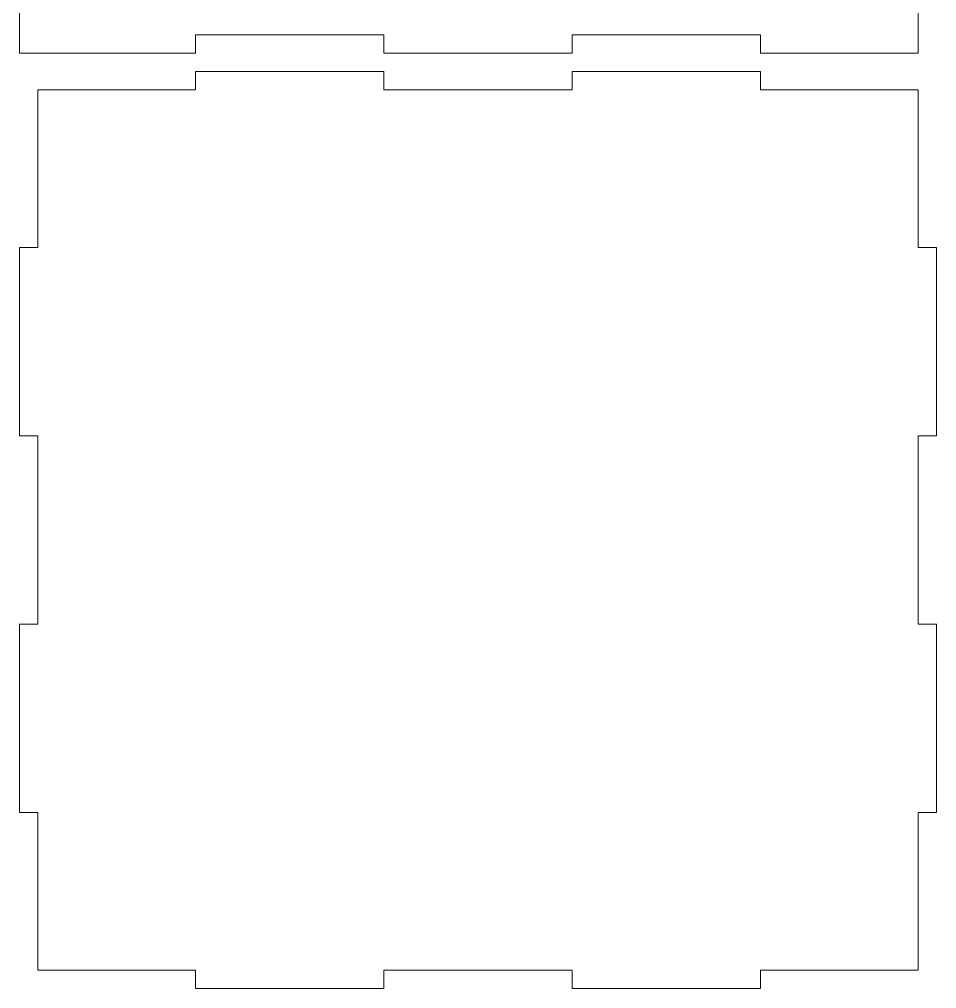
# Model space of a CAD drawing. Header units: millimetres. Extents: x 1438 to 1748, y -165 to 165.
# Drawn here: x 1598.2 to 1748.2, y -165 to -6.5 of the extents above; entities that cross this region are included whole.
import ezdxf

# ---------------------------------------------------------------- set-up
doc = ezdxf.new("R2010")
doc.units = ezdxf.units.MM
doc.header["$MEASUREMENT"] = 0
doc.layers.add('Camada 1', color=7, linetype='Continuous')

msp = doc.modelspace()

# ---------------------------------------------------------------- linework, layer by layer
at = {"layer": 'Camada 1', "color": 250, "lineweight": 20}
for points, knots in [([(1745.2266, 45), (1745.2266, 45), (1598.2262, 45), (1598.2262, 45), (1598.2262, 45), (1598.2262, 45), (1598.2262, 26), (1598.2262, 26), (1598.2262, 26), (1598.2262, 26), (1601.2266, 26), (1601.2266, 26), (1601.2266, 26), (1601.2266, 26), (1601.2266, 7), (1601.2266, 7), (1601.2266, 7), (1601.2266, 7), (1598.2262, 7), (1598.2262, 7), (1598.2262, 7), (1598.2262, 7), (1598.2262, -12), (1598.2262, -12), (1598.2262, -12), (1598.2262, -12), (1627.0266, -12), (1627.0266, -12), (1627.0266, -12), (1627.0266, -12), (1627.0266, -9), (1627.0266, -9), (1627.0266, -9), (1627.0266, -9), (1657.8266, -9), (1657.8266, -9), (1657.8266, -9), (1657.8266, -9), (1657.8266, -12), (1657.8266, -12), (1657.8266, -12), (1657.8266, -12), (1688.6266, -12), (1688.6266, -12), (1688.6266, -12), (1688.6266, -12), (1688.6266, -9), (1688.6266, -9), (1688.6266, -9), (1688.6266, -9), (1719.4266, -9), (1719.4266, -9), (1719.4266, -9), (1719.4266, -9), (1719.4266, -12), (1719.4266, -12), (1719.4266, -12), (1719.4266, -12), (1745.2266, -12), (1745.2266, -12), (1745.2266, -12), (1745.2266, -12), (1745.2266, 7), (1745.2266, 7), (1745.2266, 7), (1745.2266, 7), (1748.227, 7), (1748.227, 7), (1748.227, 7), (1748.227, 7), (1748.227, 26), (1748.227, 26), (1748.227, 26), (1748.227, 26), (1745.2266, 26), (1745.2266, 26), (1745.2266, 26), (1745.2266, 26), (1745.2266, 45), (1745.2266, 45)], [0, 0, 0, 0, 0.04761905, 0.04761905, 0.04761905, 0.04761905, 0.0952381, 0.0952381, 0.0952381, 0.0952381, 0.14285714, 0.14285714, 0.14285714, 0.14285714, 0.19047619, 0.19047619, 0.19047619, 0.19047619, 0.23809524, 0.23809524, 0.23809524, 0.23809524, 0.28571429, 0.28571429, 0.28571429, 0.28571429, 0.33333333, 0.33333333, 0.33333333, 0.33333333, 0.38095238, 0.38095238, 0.38095238, 0.38095238, 0.42857143, 0.42857143, 0.42857143, 0.42857143, 0.47619048, 0.47619048, 0.47619048, 0.47619048, 0.52380952, 0.52380952, 0.52380952, 0.52380952, 0.57142857, 0.57142857, 0.57142857, 0.57142857, 0.61904762, 0.61904762, 0.61904762, 0.61904762, 0.66666667, 0.66666667, 0.66666667, 0.66666667, 0.71428571, 0.71428571, 0.71428571, 0.71428571, 0.76190476, 0.76190476, 0.76190476, 0.76190476, 0.80952381, 0.80952381, 0.80952381, 0.80952381, 0.85714286, 0.85714286, 0.85714286, 0.85714286, 0.9047619, 0.9047619, 0.9047619, 0.9047619, 1, 1, 1, 1]), ([(1601.2262, -18), (1601.2262, -18), (1627.0262, -18), (1627.0262, -18), (1627.0262, -18), (1627.0262, -18), (1627.0262, -15), (1627.0262, -15), (1627.0262, -15), (1627.0262, -15), (1657.8262, -15), (1657.8262, -15), (1657.8262, -15), (1657.8262, -15), (1657.8262, -18), (1657.8262, -18), (1657.8262, -18), (1657.8262, -18), (1688.6262, -18), (1688.6262, -18), (1688.6262, -18), (1688.6262, -18), (1688.6262, -15), (1688.6262, -15), (1688.6262, -15), (1688.6262, -15), (1719.4262, -15), (1719.4262, -15), (1719.4262, -15), (1719.4262, -15), (1719.4262, -18), (1719.4262, -18), (1719.4262, -18), (1719.4262, -18), (1745.2262, -18), (1745.2262, -18), (1745.2262, -18), (1745.2262, -18), (1745.2262, -43.8), (1745.2262, -43.8), (1745.2262, -43.8), (1745.2262, -43.8), (1748.2262, -43.8), (1748.2262, -43.8), (1748.2262, -43.8), (1748.2262, -43.8), (1748.2262, -74.6), (1748.2262, -74.6), (1748.2262, -74.6), (1748.2262, -74.6), (1745.2262, -74.6), (1745.2262, -74.6), (1745.2262, -74.6), (1745.2262, -74.6), (1745.2262, -105.4), (1745.2262, -105.4), (1745.2262, -105.4), (1745.2262, -105.4), (1748.2262, -105.4), (1748.2262, -105.4), (1748.2262, -105.4), (1748.2262, -105.4), (1748.2262, -136.2), (1748.2262, -136.2), (1748.2262, -136.2), (1748.2262, -136.2), (1745.2262, -136.2), (1745.2262, -136.2), (1745.2262, -136.2), (1745.2262, -136.2), (1745.2262, -162), (1745.2262, -162), (1745.2262, -162), (1745.2262, -162), (1719.4262, -162), (1719.4262, -162), (1719.4262, -162), (1719.4262, -162), (1719.4262, -165), (1719.4262, -165), (1719.4262, -165), (1719.4262, -165), (1688.6262, -165), (1688.6262, -165), (1688.6262, -165), (1688.6262, -165), (1688.6262, -162), (1688.6262, -162), (1688.6262, -162), (1688.6262, -162), (1657.8262, -162), (1657.8262, -162), (1657.8262, -162), (1657.8262, -162), (1657.8262, -165), (1657.8262, -165), (1657.8262, -165), (1657.8262, -165), (1627.0262, -165), (1627.0262, -165), (1627.0262, -165), (1627.0262, -165), (1627.0262, -162), (1627.0262, -162), (1627.0262, -162), (1627.0262, -162), (1601.2262, -162), (1601.2262, -162), (1601.2262, -162), (1601.2262, -162), (1601.2262, -136.2), (1601.2262, -136.2), (1601.2262, -136.2), (1601.2262, -136.2), (1598.2262, -136.2), (1598.2262, -136.2), (1598.2262, -136.2), (1598.2262, -136.2), (1598.2262, -105.4), (1598.2262, -105.4), (1598.2262, -105.4), (1598.2262, -105.4), (1601.2262, -105.4), (1601.2262, -105.4), (1601.2262, -105.4), (1601.2262, -105.4), (1601.2262, -74.6), (1601.2262, -74.6), (1601.2262, -74.6), (1601.2262, -74.6), (1598.2262, -74.6), (1598.2262, -74.6), (1598.2262, -74.6), (1598.2262, -74.6), (1598.2262, -43.8), (1598.2262, -43.8), (1598.2262, -43.8), (1598.2262, -43.8), (1601.2262, -43.8), (1601.2262, -43.8), (1601.2262, -43.8), (1601.2262, -43.8), (1601.2262, -18), (1601.2262, -18)], [0, 0, 0, 0, 0.02702703, 0.02702703, 0.02702703, 0.02702703, 0.05405405, 0.05405405, 0.05405405, 0.05405405, 0.08108108, 0.08108108, 0.08108108, 0.08108108, 0.10810811, 0.10810811, 0.10810811, 0.10810811, 0.13513514, 0.13513514, 0.13513514, 0.13513514, 0.16216216, 0.16216216, 0.16216216, 0.16216216, 0.18918919, 0.18918919, 0.18918919, 0.18918919, 0.21621622, 0.21621622, 0.21621622, 0.21621622, 0.24324324, 0.24324324, 0.24324324, 0.24324324, 0.27027027, 0.27027027, 0.27027027, 0.27027027, 0.2972973, 0.2972973, 0.2972973, 0.2972973, 0.32432432, 0.32432432, 0.32432432, 0.32432432, 0.35135135, 0.35135135, 0.35135135, 0.35135135, 0.37837838, 0.37837838, 0.37837838, 0.37837838, 0.40540541, 0.40540541, 0.40540541, 0.40540541, 0.43243243, 0.43243243, 0.43243243, 0.43243243, 0.45945946, 0.45945946, 0.45945946, 0.45945946, 0.48648649, 0.48648649, 0.48648649, 0.48648649, 0.51351351, 0.51351351, 0.51351351, 0.51351351, 0.54054054, 0.54054054, 0.54054054, 0.54054054, 0.56756757, 0.56756757, 0.56756757, 0.56756757, 0.59459459, 0.59459459, 0.59459459, 0.59459459, 0.62162162, 0.62162162, 0.62162162, 0.62162162, 0.64864865, 0.64864865, 0.64864865, 0.64864865, 0.67567568, 0.67567568, 0.67567568, 0.67567568, 0.7027027, 0.7027027, 0.7027027, 0.7027027, 0.72972973, 0.72972973, 0.72972973, 0.72972973, 0.75675676, 0.75675676, 0.75675676, 0.75675676, 0.78378378, 0.78378378, 0.78378378, 0.78378378, 0.81081081, 0.81081081, 0.81081081, 0.81081081, 0.83783784, 0.83783784, 0.83783784, 0.83783784, 0.86486486, 0.86486486, 0.86486486, 0.86486486, 0.89189189, 0.89189189, 0.89189189, 0.89189189, 0.91891892, 0.91891892, 0.91891892, 0.91891892, 0.94594595, 0.94594595, 0.94594595, 0.94594595, 1, 1, 1, 1])]:
    msp.add_open_spline(points, degree=3, knots=knots, dxfattribs=at)

doc.saveas('drawing.dxf')
